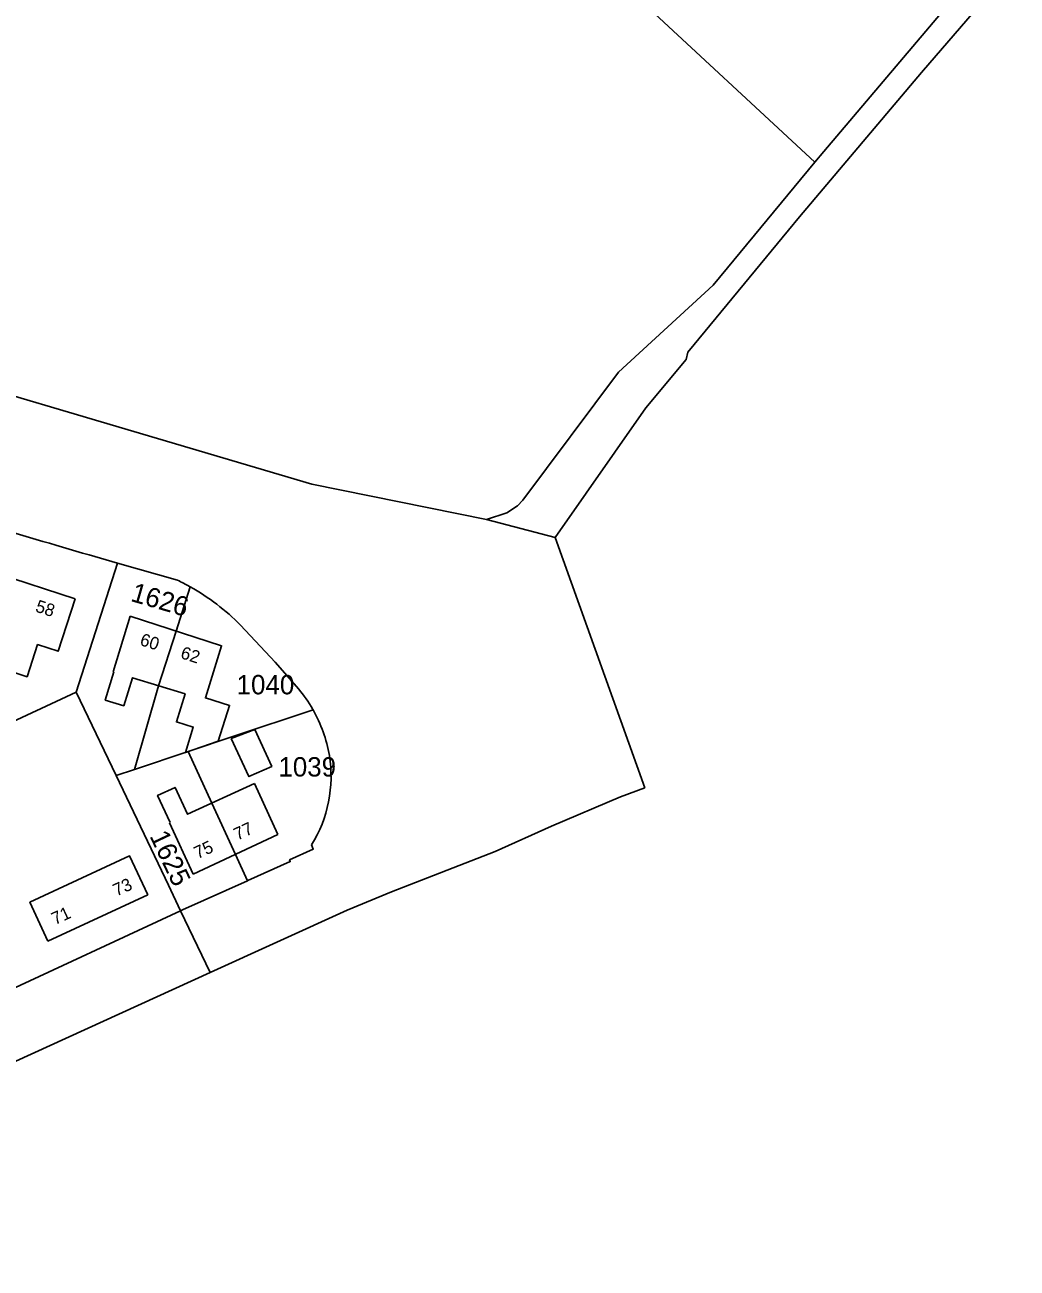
# Model space of a CAD drawing. Extents: x 191922 to 199923, y 328959 to 333350.
# Drawn here: x 194649.7 to 194787.9, y 329282.5 to 329455.8 of the extents above; entities that cross this region are included whole.
import ezdxf

# ---------------------------------------------------------------- set-up
doc = ezdxf.new("R2010")
doc.units = 0
for name, color, linetype in [('enkelbestemming', 7, 'Continuous'), ('Kader', 7, 'Continuous'), ('Level 6', 7, 'Continuous'), ('maatvoering - maximum aantal wooneenheden', 7, 'Continuous'), ('recreatiewoning', 7, 'Continuous')]:
    doc.layers.add(name, color=color, linetype=linetype)

msp = doc.modelspace()

# ---------------------------------------------------------------- linework, layer by layer
at = {"layer": 'Kader'}
for p, q in [((194774.58, 329449.12), (194787.91, 329464.57)), ((194757.61, 329429), (194774.58, 329449.12)), ((194723.57, 329384.34), (194736.22, 329402.38)), ((194723.57, 329384.34), (194736.07, 329349.45)), ((194732.69, 329348.18), (194736.07, 329349.45)), ((194723.08, 329344.08), (194732.69, 329348.18)), ((194715.21, 329340.55), (194723.08, 329344.08)), ((194700.8, 329334.95), (194715.21, 329340.55)), ((194694.59, 329332.41), (194700.8, 329334.95)), ((194675.51, 329323.7), (194694.59, 329332.41)), ((194585.32, 329282.52), (194675.51, 329323.7))]:
    msp.add_line(p, q, dxfattribs=at)
for points in [[(194742.06, 329410.17), (194756.05, 329427.14), (194757.61, 329429)], [(194736.22, 329402.38), (194741.81, 329409.14), (194742.06, 329410.17)]]:
    msp.add_lwpolyline(points, dxfattribs=at)
at = {"layer": 'Level 6'}
for p, q in [((194597.28, 329587.4), (194759.75, 329436.62)), ((194745.58, 329419.5), (194759.75, 329436.62)), ((194716.86, 329387.76), (194713.99, 329386.83)), ((194723.57, 329384.34), (194713.99, 329386.83)), ((194662.62, 329380.77), (194656.87, 329362.78)), ((194662.62, 329380.77), (194658.68, 329381.89)), ((194662.62, 329380.77), (194658.68, 329381.89)), ((194670.99, 329378.37), (194662.62, 329380.77)), ((194670.99, 329378.37), (194662.62, 329380.77)), ((194672.76, 329377.45), (194670.78, 329371.28)), ((194670.78, 329371.28), (194668.33, 329363.66)), ((194668.33, 329363.66), (194665.01, 329352.02)), ((194603.95, 329338.06), (194656.87, 329362.78)), ((194656.87, 329362.78), (194662.42, 329351.15)), ((194678.69, 329356.59), (194689.86, 329360.31)), ((194672.45, 329354.5), (194678.69, 329356.59)), ((194665.01, 329352.02), (194672.45, 329354.5)), ((194672.45, 329354.5), (194675.77, 329347.33)), ((194665.01, 329352.02), (194662.42, 329351.15)), ((194662.42, 329351.15), (194669.71, 329335.88)), ((194675.77, 329347.33), (194679.04, 329340.17)), ((194679.04, 329340.17), (194680.72, 329336.5)), ((194669.71, 329335.88), (194671.4, 329332.32)), ((194671.66, 329332.44), (194680.72, 329336.5)), ((194671.66, 329332.44), (194680.72, 329336.5)), ((194680.72, 329336.5), (194680.76, 329336.52)), ((194680.72, 329336.5), (194680.76, 329336.52)), ((194671.4, 329332.32), (194625.84, 329311.18)), ((194671.66, 329332.44), (194671.4, 329332.32)), ((194671.66, 329332.44), (194671.4, 329332.32)), ((194671.4, 329332.32), (194675.51, 329323.7)), ((194671.4, 329332.32), (194675.51, 329323.7))]:
    msp.add_line(p, q, dxfattribs=at)
for points in [[(194759.75, 329436.62), (194760.98, 329438.11), (194779.83, 329460.38)], [(194470.26, 329450.7), (194513.69, 329442.42), (194565.22, 329430.37), (194614.03, 329414.14), (194689.69, 329391.77), (194713.99, 329386.83)], [(194716.86, 329387.76), (194718.31, 329388.72), (194719.07, 329389.52), (194732.39, 329407.36), (194745.58, 329419.5)], [(194672.76, 329377.45), (194672.7, 329377.48), (194672.63, 329377.52)], [(194672.76, 329377.45), (194672.7, 329377.48), (194672.63, 329377.52)], [(194687.86, 329363.2), (194684.6, 329366.95), (194679.76, 329372.12)], [(194687.86, 329363.2), (194684.6, 329366.95), (194679.76, 329372.12)], [(194689.86, 329360.31), (194689.82, 329360.37), (194689.79, 329360.43)], [(194689.86, 329360.31), (194689.82, 329360.37), (194689.79, 329360.43)], [(194680.76, 329336.52), (194686.69, 329339.17), (194686.59, 329339.4), (194689.88, 329340.89), (194689.66, 329341.49)], [(194680.76, 329336.52), (194686.69, 329339.17), (194686.59, 329339.4), (194689.88, 329340.89), (194689.66, 329341.49)]]:
    msp.add_lwpolyline(points, dxfattribs=at)
for centre, radius, start, end in [((194972.16, 330466.47), 1128.97, 252.31461, 253.87876), ((194972.16, 330466.47), 1128.97, 252.31462, 253.87877), ((194655.82, 329347.17), 34.69, 61.0077, 64.0588), ((194655.82, 329347.17), 34.69, 61.0077, 64.0588), ((194657.15, 329349.69), 31.84, 44.7613, 60.6446), ((194657.15, 329349.69), 31.84, 44.7613, 60.6446), ((194672.54, 329350.47), 19.92, 30.0102, 39.7177), ((194672.54, 329350.47), 19.92, 30.0102, 39.7177), ((194672.01, 329350.32), 20.45, 10.2769, 29.2582), ((194672.01, 329350.32), 20.45, 10.2769, 29.2582), ((194674.07, 329351.06), 18.29, 328.4281, 9.1287), ((194674.07, 329351.06), 18.29, 328.4281, 9.1287)]:
    msp.add_arc(centre, radius, start, end, dxfattribs=at)
at = {"layer": 'recreatiewoning'}
for p, q in [((194645.88, 329379.29), (194656.74, 329375.76)), ((194664.39, 329373.34), (194662.01, 329365.62)), ((194662.01, 329365.62), (194662.13, 329365.59)), ((194681.68, 329350.07), (194684.96, 329342.94)), ((194669.84, 329344.56), (194669.95, 329344.61)), ((194673.15, 329337.43), (194669.84, 329344.56)), ((194684.96, 329342.94), (194673.15, 329337.43)), ((194666.83, 329334.54), (194652.94, 329328.08))]:
    msp.add_line(p, q, dxfattribs=at)
for points in [[(194656.74, 329375.76), (194654.36, 329368.47), (194651.49, 329369.4), (194650.03, 329364.91), (194644.95, 329366.57), (194646.41, 329371.06), (194643.51, 329372), (194645.88, 329379.29)], [(194664.39, 329373.34), (194677.12, 329369.23), (194674.86, 329361.98), (194678.22, 329360.92), (194676.63, 329355.94)], [(194662.13, 329365.59), (194660.92, 329361.68), (194663.48, 329360.89), (194664.69, 329364.79), (194672.03, 329362.52), (194670.83, 329358.62), (194673.16, 329357.9), (194672.08, 329354.38), (194676.63, 329355.94)], [(194678.47, 329356.32), (194681.74, 329357.59), (194684.1, 329352.43), (194680.93, 329351.01), (194678.47, 329356.32)], [(194669.95, 329344.61), (194668.2, 329348.38), (194670.64, 329349.51), (194672.38, 329345.76), (194681.68, 329350.07)], [(194666.83, 329334.54), (194664.31, 329339.96), (194650.42, 329333.5), (194652.94, 329328.08)]]:
    msp.add_lwpolyline(points, dxfattribs=at)

# ---------------------------------------------------------------- texts
at = {"layer": 'enkelbestemming'}
for s, rotation, p in [('1626', 343.8644, (194664.32, 329375.5)), ('1625', 295.3652, (194667.05, 329342.73))]:
    msp.add_text(s, height=2.7, rotation=rotation, dxfattribs=at).set_placement(p)
for s, p in [('1040', (194679.21, 329362.47)), ('1039', (194685.03, 329351.02))]:
    msp.add_text(s, height=2.7, dxfattribs=at).set_placement(p)
at = {"layer": 'maatvoering - maximum aantal wooneenheden'}
for s, rotation, p in [('58', 341.9822, (194651.07, 329374.03)), ('60', 342.109, (194665.62, 329369.37)), ('62', 342.109, (194671.28, 329367.54)), ('77', 24.9753, (194679.32, 329342.07)), ('75', 24.9753, (194673.78, 329339.49)), ('73', 24.9233, (194662.49, 329334.28)), ('71', 24.9233, (194653.93, 329330.3))]:
    msp.add_text(s, height=1.75, rotation=rotation, dxfattribs=at).set_placement(p)

doc.saveas('drawing.dxf')
